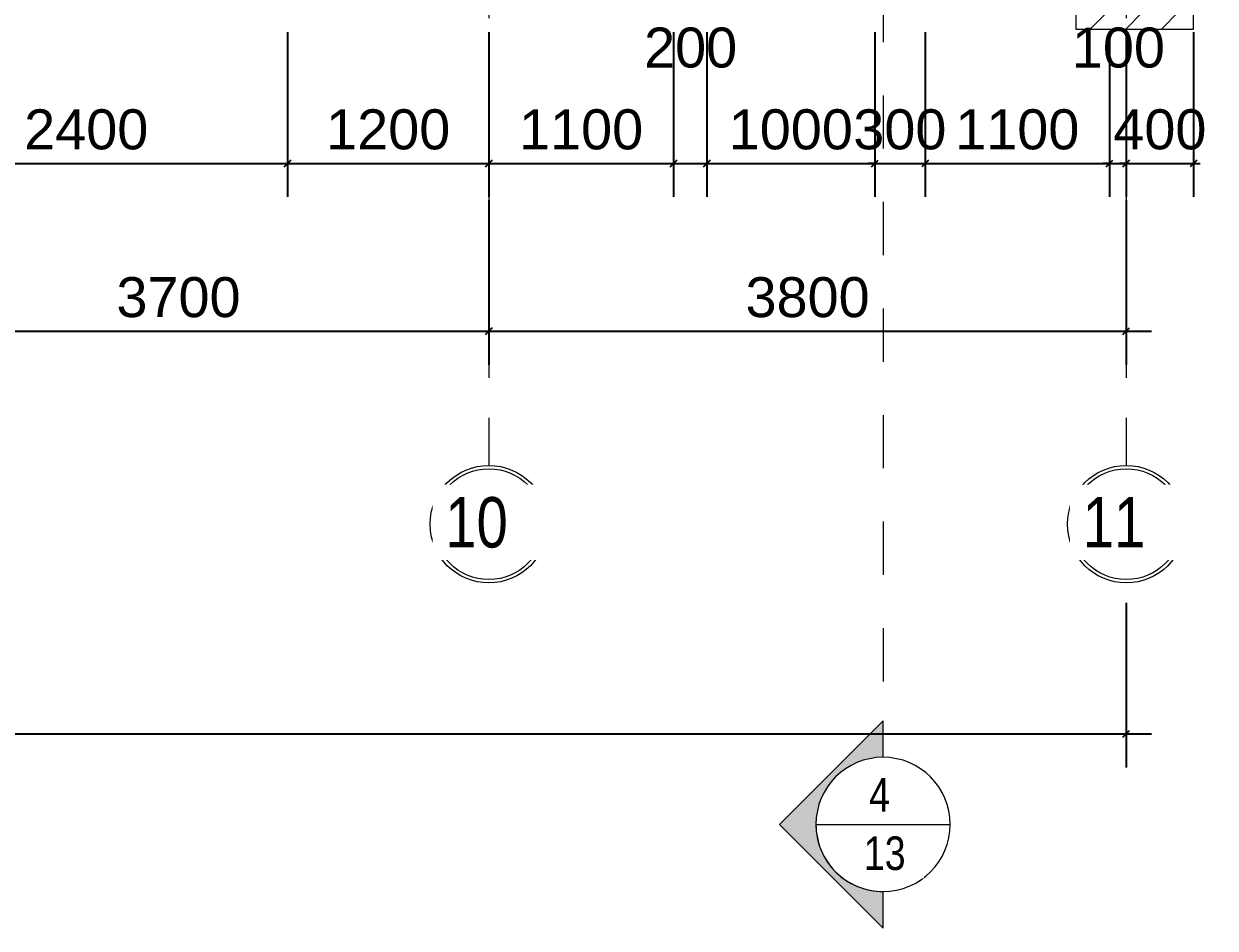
# Model space of a CAD drawing. Header units: millimetres. Extents: x -20510 to 108935, y -243239 to 20306.
# Drawn here: x 30578 to 37680, y -75758 to -70369 of the extents above; entities that cross this region are included whole.
import ezdxf

# ---------------------------------------------------------------- set-up
doc = ezdxf.new("R2010")
doc.units = ezdxf.units.MM
for name, pattern in [('Abgebrochen', [714.375, 476.25, -238.125]), ('Aligning Line', [635, 317.5, -317.5]), ('Hidden', [714.375, 476.25, -238.125])]:
    doc.linetypes.add(name, pattern=pattern)
for name, color, linetype, lineweight in [('A-ANNO-DIMS', 1, 'Continuous', 9), ('A-WALL', 7, 'Continuous', 25), ('A-WALL-PATT', 8, 'Continuous', 18), ('G-ANNO-SYMB', 6, 'Abgebrochen', 9), ('S-GRID', 1, 'Continuous', 9), ('S-GRID-IDEN', 1, 'Continuous', 9)]:
    doc.layers.add(name, color=color, linetype=linetype, lineweight=lineweight)
doc.styles.add('Arial', font='arial.ttf', dxfattribs={"width": 0.8, "height": 250})
doc.styles.add('Arial_1', font='arial.ttf', dxfattribs={"width": 0.8, "height": 200})
doc.styles.add('Arial_5', font='arial.ttf', dxfattribs={"height": 238.125})
doc.dimstyles.new('SecretInternalLinAngDimStyle5p4736185', dxfattribs={"dimscale": 304.8, "dimtxt": 242.94927, "dimasz": 0.130208, "dimexe": 0.656168, "dimexo": 0.0625, "dimgap": 0.260417, "dimtad": 1, "dimdec": 0, "dimrnd": 100, "dimzin": 0, "dimdsep": 46, "dimtxsty": 'Arial_5', "dimblk1": 'OBLIQUE', "dimblk2": 'OBLIQUE', "dimsah": 1, "dimcen": 0.09, "dimdle": 0.492126, "dimazin": 0, "dimtfac": 1, "dimtdec": 4, "dimtix": 1, "dimtmove": 0, "dimatfit": 3, "dimfxl": 2.624672, "dimfxlon": 1, "dimtvp": 1, "dimtolj": 1, "dimtzin": 0, "dimarcsym": 2})
doc.dimstyles.new('SecretInternalLinAngDimStyle5p4736185_1', dxfattribs={"dimscale": 304.8, "dimtxt": 242.94927, "dimasz": 0.130208, "dimexe": 0.656168, "dimexo": 0.0625, "dimgap": 0.260417, "dimtad": 1, "dimdec": 0, "dimrnd": 100, "dimzin": 0, "dimdsep": 46, "dimtxsty": 'Arial_5', "dimblk1": 'OBLIQUE', "dimblk2": 'OBLIQUE', "dimsah": 1, "dimcen": 0.09, "dimdle": 0.492126, "dimazin": 0, "dimtfac": 1, "dimtdec": 4, "dimtix": 1, "dimtmove": 2, "dimatfit": 3, "dimfxl": 2.624672, "dimfxlon": 1, "dimtvp": 1, "dimtolj": 1, "dimtzin": 0, "dimarcsym": 2})

# ---------------------------------------------------------------- blocks, each defined once
blk = doc.blocks.new('Section - CAT DUNG-122916-03_MẶT BẰNG TẦNG 3')
at = {"layer": 'G-ANNO-SYMB', "linetype": 'Continuous'}
h = blk.add_hatch(color=256, dxfattribs=at)
edge = h.paths.add_edge_path()
edge.add_line((0.181, 0), (-2, 0))
edge.add_arc((-6, 0), 4, 0, 90)
edge.add_arc((-6, 0), 4, 90, 180)
edge.add_line((-10, 0), (-12.181, 0))
edge.add_line((-12.181, 0), (-6, 6.181))
edge.add_line((-6, 6.181), (0.181, 0))
for p, q in [((-6, 6.181), (-12.181, 0)), ((0.181, 0), (-6, 6.181)), ((-12.181, 0), (-10, 0)), ((-2, 0), (0.181, 0))]:
    blk.add_line(p, q, dxfattribs=at)
for start, end in [(360, 180), (90, 180), (0, 90), (180, 360)]:
    blk.add_arc((-6, 0), 4, start, end, dxfattribs=at)
blk = doc.blocks.new('Grid - TRUC  D1-102336-03_MẶT BẰNG TẦNG 3')
at = {"layer": 'S-GRID-IDEN'}
for radius in [3.5, 3.3]:
    blk.add_circle((0, 0), radius, dxfattribs=at)
blk = doc.blocks.new('_Oblique')
at = {"color": 0, "linetype": 'ByBlock', "lineweight": -2}
blk.add_line((-0.5, -0.5), (0.5, 0.5), dxfattribs=at)
blk = doc.blocks.new('DIMBLOCK1-03_MẶT BẰNG TẦNG 3')
at = {"layer": 'A-ANNO-DIMS', "color": 0, "lineweight": -2, "transparency": 16777216}
for p, q in [((550, -73819.1), (550, -74800)), ((37150, -73819.1), (37150, -74800)), ((400, -74600), (37300, -74600))]:
    blk.add_line(p, q, dxfattribs=at)
at = {"layer": 'Defpoints', "color": 0, "transparency": 16777216}
for p in [(550, -73800), (37150, -73800), (37150, -74600)]:
    blk.add_point(p, dxfattribs=at)
at = {"layer": 'A-ANNO-DIMS', "color": 0, "lineweight": -2, "transparency": 16777216, "xscale": 39.6875, "yscale": 39.6875, "zscale": 39.6875, "rotation": 180}
blk.add_blockref('_Oblique', (550, -74600), dxfattribs=at)
at = {"layer": 'A-ANNO-DIMS', "color": 0, "lineweight": -2, "transparency": 16777216, "xscale": 39.6875, "yscale": 39.6875, "zscale": 39.6875}
blk.add_blockref('_Oblique', (37150, -74600), dxfattribs=at)
at = {"layer": 'A-ANNO-DIMS', "color": 0, "transparency": 16777216, "insert": (18850, -74399), "char_height": 238.12, "width": 1098.878, "attachment_point": 5, "style": 'Arial_5'}
blk.add_mtext('\\A1;36600', dxfattribs=at)
blk = doc.blocks.new('DIMBLOCK10-03_MẶT BẰNG TẦNG 3')
at = {"layer": 'A-ANNO-DIMS', "color": 0, "lineweight": -2, "transparency": 16777216}
for p, q in [((29650, -71419.1), (29650, -72400)), ((33350, -71419.1), (33350, -72400)), ((29500, -72200), (33500, -72200))]:
    blk.add_line(p, q, dxfattribs=at)
at = {"layer": 'Defpoints', "color": 0, "transparency": 16777216}
for p in [(29650, -71400), (33350, -71400), (33350, -72200)]:
    blk.add_point(p, dxfattribs=at)
at = {"layer": 'A-ANNO-DIMS', "color": 0, "lineweight": -2, "transparency": 16777216, "xscale": 39.6875, "yscale": 39.6875, "zscale": 39.6875, "rotation": 180}
blk.add_blockref('_Oblique', (29650, -72200), dxfattribs=at)
at = {"layer": 'A-ANNO-DIMS', "color": 0, "lineweight": -2, "transparency": 16777216, "xscale": 39.6875, "yscale": 39.6875, "zscale": 39.6875}
blk.add_blockref('_Oblique', (33350, -72200), dxfattribs=at)
at = {"layer": 'A-ANNO-DIMS', "color": 0, "transparency": 16777216, "insert": (31500, -71999), "char_height": 238.12, "width": 879.103, "attachment_point": 5, "style": 'Arial_5'}
blk.add_mtext('\\A1;3700', dxfattribs=at)
blk = doc.blocks.new('DIMBLOCK11-03_MẶT BẰNG TẦNG 3')
at = {"layer": 'A-ANNO-DIMS', "color": 0, "lineweight": -2, "transparency": 16777216}
for p, q in [((33350, -71419.1), (33350, -72400)), ((37150, -71419.1), (37150, -72400)), ((33200, -72200), (37300, -72200))]:
    blk.add_line(p, q, dxfattribs=at)
at = {"layer": 'Defpoints', "color": 0, "transparency": 16777216}
for p in [(33350, -71400), (37150, -71400), (37150, -72200)]:
    blk.add_point(p, dxfattribs=at)
at = {"layer": 'A-ANNO-DIMS', "color": 0, "lineweight": -2, "transparency": 16777216, "xscale": 39.6875, "yscale": 39.6875, "zscale": 39.6875, "rotation": 180}
blk.add_blockref('_Oblique', (33350, -72200), dxfattribs=at)
at = {"layer": 'A-ANNO-DIMS', "color": 0, "lineweight": -2, "transparency": 16777216, "xscale": 39.6875, "yscale": 39.6875, "zscale": 39.6875}
blk.add_blockref('_Oblique', (37150, -72200), dxfattribs=at)
at = {"layer": 'A-ANNO-DIMS', "color": 0, "transparency": 16777216, "insert": (35250, -71999), "char_height": 238.12, "width": 879.103, "attachment_point": 5, "style": 'Arial_5'}
blk.add_mtext('\\A1;3800', dxfattribs=at)
blk = doc.blocks.new('DIMBLOCK37-03_MẶT BẰNG TẦNG 3')
at = {"layer": 'A-ANNO-DIMS', "color": 0, "lineweight": -2, "transparency": 16777216}
for p, q in [((29750, -70419.1), (29750, -71400)), ((32150, -70419.1), (32150, -71400)), ((29600, -71200), (32300, -71200))]:
    blk.add_line(p, q, dxfattribs=at)
at = {"layer": 'Defpoints', "color": 0, "transparency": 16777216}
for p in [(29750, -70400), (32150, -70400), (32150, -71200)]:
    blk.add_point(p, dxfattribs=at)
at = {"layer": 'A-ANNO-DIMS', "color": 0, "lineweight": -2, "transparency": 16777216, "xscale": 39.6875, "yscale": 39.6875, "zscale": 39.6875, "rotation": 180}
blk.add_blockref('_Oblique', (29750, -71200), dxfattribs=at)
at = {"layer": 'A-ANNO-DIMS', "color": 0, "lineweight": -2, "transparency": 16777216, "xscale": 39.6875, "yscale": 39.6875, "zscale": 39.6875}
blk.add_blockref('_Oblique', (32150, -71200), dxfattribs=at)
at = {"layer": 'A-ANNO-DIMS', "color": 0, "transparency": 16777216, "insert": (30950, -70999), "char_height": 238.12, "width": 879.103, "attachment_point": 5, "style": 'Arial_5'}
blk.add_mtext('\\A1;2400', dxfattribs=at)
blk = doc.blocks.new('DIMBLOCK38-03_MẶT BẰNG TẦNG 3')
at = {"layer": 'A-ANNO-DIMS', "color": 0, "lineweight": -2, "transparency": 16777216}
for p, q in [((32150, -70419.1), (32150, -71400)), ((33350, -70419.1), (33350, -71400)), ((32000, -71200), (33500, -71200))]:
    blk.add_line(p, q, dxfattribs=at)
at = {"layer": 'Defpoints', "color": 0, "transparency": 16777216}
for p in [(32150, -70400), (33350, -70400), (33350, -71200)]:
    blk.add_point(p, dxfattribs=at)
at = {"layer": 'A-ANNO-DIMS', "color": 0, "lineweight": -2, "transparency": 16777216, "xscale": 39.6875, "yscale": 39.6875, "zscale": 39.6875, "rotation": 180}
blk.add_blockref('_Oblique', (32150, -71200), dxfattribs=at)
at = {"layer": 'A-ANNO-DIMS', "color": 0, "lineweight": -2, "transparency": 16777216, "xscale": 39.6875, "yscale": 39.6875, "zscale": 39.6875}
blk.add_blockref('_Oblique', (33350, -71200), dxfattribs=at)
at = {"layer": 'A-ANNO-DIMS', "color": 0, "transparency": 16777216, "insert": (32750, -70999), "char_height": 238.12, "width": 879.103, "attachment_point": 5, "style": 'Arial_5'}
blk.add_mtext('\\A1;1200', dxfattribs=at)
blk = doc.blocks.new('DIMBLOCK39-03_MẶT BẰNG TẦNG 3')
at = {"layer": 'A-ANNO-DIMS', "color": 0, "lineweight": -2, "transparency": 16777216}
for p, q in [((33350, -70419.1), (33350, -71400)), ((34450, -70419.1), (34450, -71400)), ((33200, -71200), (34600, -71200))]:
    blk.add_line(p, q, dxfattribs=at)
at = {"layer": 'Defpoints', "color": 0, "transparency": 16777216}
for p in [(33350, -70400), (34450, -70400), (34450, -71200)]:
    blk.add_point(p, dxfattribs=at)
at = {"layer": 'A-ANNO-DIMS', "color": 0, "lineweight": -2, "transparency": 16777216, "xscale": 39.6875, "yscale": 39.6875, "zscale": 39.6875, "rotation": 180}
blk.add_blockref('_Oblique', (33350, -71200), dxfattribs=at)
at = {"layer": 'A-ANNO-DIMS', "color": 0, "lineweight": -2, "transparency": 16777216, "xscale": 39.6875, "yscale": 39.6875, "zscale": 39.6875}
blk.add_blockref('_Oblique', (34450, -71200), dxfattribs=at)
at = {"layer": 'A-ANNO-DIMS', "color": 0, "transparency": 16777216, "insert": (33900, -70999), "char_height": 238.12, "width": 879.103, "attachment_point": 5, "style": 'Arial_5'}
blk.add_mtext('\\A1;1100', dxfattribs=at)
blk = doc.blocks.new('DIMBLOCK40-03_MẶT BẰNG TẦNG 3')
at = {"layer": 'A-ANNO-DIMS', "color": 0, "lineweight": -2, "transparency": 16777216}
for p, q in [((34450, -70419.1), (34450, -71400)), ((34650, -70419.1), (34650, -71400)), ((34300, -71200), (34800, -71200))]:
    blk.add_line(p, q, dxfattribs=at)
at = {"layer": 'Defpoints', "color": 0, "transparency": 16777216}
for p in [(34450, -70400), (34650, -70400), (34650, -71200)]:
    blk.add_point(p, dxfattribs=at)
at = {"layer": 'A-ANNO-DIMS', "color": 0, "lineweight": -2, "transparency": 16777216, "xscale": 39.6875, "yscale": 39.6875, "zscale": 39.6875, "rotation": 180}
blk.add_blockref('_Oblique', (34450, -71200), dxfattribs=at)
at = {"layer": 'A-ANNO-DIMS', "color": 0, "lineweight": -2, "transparency": 16777216, "xscale": 39.6875, "yscale": 39.6875, "zscale": 39.6875}
blk.add_blockref('_Oblique', (34650, -71200), dxfattribs=at)
at = {"layer": 'A-ANNO-DIMS', "color": 0, "transparency": 16777216, "insert": (34275.3, -70390.9), "char_height": 238.12, "width": 659.327, "attachment_point": 1, "line_spacing_factor": 0.941778, "style": 'Arial_5'}
blk.add_mtext('\\A1;200', dxfattribs=at)
blk = doc.blocks.new('DIMBLOCK41-03_MẶT BẰNG TẦNG 3')
at = {"layer": 'A-ANNO-DIMS', "color": 0, "lineweight": -2, "transparency": 16777216}
for p, q in [((34650, -70419.1), (34650, -71400)), ((35650, -70419.1), (35650, -71400)), ((34500, -71200), (35800, -71200))]:
    blk.add_line(p, q, dxfattribs=at)
at = {"layer": 'Defpoints', "color": 0, "transparency": 16777216}
for p in [(34650, -70400), (35650, -70400), (35650, -71200)]:
    blk.add_point(p, dxfattribs=at)
at = {"layer": 'A-ANNO-DIMS', "color": 0, "lineweight": -2, "transparency": 16777216, "xscale": 39.6875, "yscale": 39.6875, "zscale": 39.6875, "rotation": 180}
blk.add_blockref('_Oblique', (34650, -71200), dxfattribs=at)
at = {"layer": 'A-ANNO-DIMS', "color": 0, "lineweight": -2, "transparency": 16777216, "xscale": 39.6875, "yscale": 39.6875, "zscale": 39.6875}
blk.add_blockref('_Oblique', (35650, -71200), dxfattribs=at)
at = {"layer": 'A-ANNO-DIMS', "color": 0, "transparency": 16777216, "insert": (35150, -70999), "char_height": 238.12, "width": 879.103, "attachment_point": 5, "style": 'Arial_5'}
blk.add_mtext('\\A1;1000', dxfattribs=at)
blk = doc.blocks.new('DIMBLOCK42-03_MẶT BẰNG TẦNG 3')
at = {"layer": 'A-ANNO-DIMS', "color": 0, "lineweight": -2, "transparency": 16777216}
for p, q in [((35650, -70419.1), (35650, -71400)), ((35950, -70419.1), (35950, -71400)), ((35650, -71200), (35610.3, -71200)), ((35650, -71200), (35950, -71200)), ((35950, -71200), (35989.7, -71200))]:
    blk.add_line(p, q, dxfattribs=at)
at = {"layer": 'Defpoints', "color": 0, "transparency": 16777216}
for p in [(35650, -70400), (35950, -70400), (35950, -71200)]:
    blk.add_point(p, dxfattribs=at)
at = {"layer": 'A-ANNO-DIMS', "color": 0, "lineweight": -2, "transparency": 16777216, "xscale": 39.6875, "yscale": 39.6875, "zscale": 39.6875}
blk.add_blockref('_Oblique', (35650, -71200), dxfattribs=at)
at = {"layer": 'A-ANNO-DIMS', "color": 0, "lineweight": -2, "transparency": 16777216, "xscale": 39.6875, "yscale": 39.6875, "zscale": 39.6875, "rotation": 180}
blk.add_blockref('_Oblique', (35950, -71200), dxfattribs=at)
at = {"layer": 'A-ANNO-DIMS', "color": 0, "transparency": 16777216, "insert": (35800, -70999), "char_height": 238.12, "width": 659.327, "attachment_point": 5, "style": 'Arial_5'}
blk.add_mtext('\\A1;300', dxfattribs=at)
blk = doc.blocks.new('DIMBLOCK43-03_MẶT BẰNG TẦNG 3')
at = {"layer": 'A-ANNO-DIMS', "color": 0, "lineweight": -2, "transparency": 16777216}
for p, q in [((35950, -70419.1), (35950, -71400)), ((37050, -70419.1), (37050, -71400)), ((35800, -71200), (37200, -71200))]:
    blk.add_line(p, q, dxfattribs=at)
at = {"layer": 'Defpoints', "color": 0, "transparency": 16777216}
for p in [(35950, -70400), (37050, -70400), (37050, -71200)]:
    blk.add_point(p, dxfattribs=at)
at = {"layer": 'A-ANNO-DIMS', "color": 0, "lineweight": -2, "transparency": 16777216, "xscale": 39.6875, "yscale": 39.6875, "zscale": 39.6875, "rotation": 180}
blk.add_blockref('_Oblique', (35950, -71200), dxfattribs=at)
at = {"layer": 'A-ANNO-DIMS', "color": 0, "lineweight": -2, "transparency": 16777216, "xscale": 39.6875, "yscale": 39.6875, "zscale": 39.6875}
blk.add_blockref('_Oblique', (37050, -71200), dxfattribs=at)
at = {"layer": 'A-ANNO-DIMS', "color": 0, "transparency": 16777216, "insert": (36500, -70999), "char_height": 238.12, "width": 879.103, "attachment_point": 5, "style": 'Arial_5'}
blk.add_mtext('\\A1;1100', dxfattribs=at)
blk = doc.blocks.new('DIMBLOCK44-03_MẶT BẰNG TẦNG 3')
at = {"layer": 'A-ANNO-DIMS', "color": 0, "lineweight": -2, "transparency": 16777216}
for p, q in [((37050, -70419.1), (37050, -71400)), ((37150, -70419.1), (37150, -71400)), ((37050, -71200), (37010.3, -71200)), ((37050, -71200), (37150, -71200)), ((37150, -71200), (37189.7, -71200))]:
    blk.add_line(p, q, dxfattribs=at)
at = {"layer": 'Defpoints', "color": 0, "transparency": 16777216}
for p in [(37050, -70400), (37150, -70400), (37150, -71200)]:
    blk.add_point(p, dxfattribs=at)
at = {"layer": 'A-ANNO-DIMS', "color": 0, "lineweight": -2, "transparency": 16777216, "xscale": 39.6875, "yscale": 39.6875, "zscale": 39.6875}
blk.add_blockref('_Oblique', (37050, -71200), dxfattribs=at)
at = {"layer": 'A-ANNO-DIMS', "color": 0, "lineweight": -2, "transparency": 16777216, "xscale": 39.6875, "yscale": 39.6875, "zscale": 39.6875, "rotation": 180}
blk.add_blockref('_Oblique', (37150, -71200), dxfattribs=at)
at = {"layer": 'A-ANNO-DIMS', "color": 0, "transparency": 16777216, "insert": (36825.3, -70390.9), "char_height": 238.12, "width": 659.327, "attachment_point": 1, "line_spacing_factor": 0.941778, "style": 'Arial_5'}
blk.add_mtext('\\A1;100', dxfattribs=at)
blk = doc.blocks.new('DIMBLOCK45-03_MẶT BẰNG TẦNG 3')
at = {"layer": 'A-ANNO-DIMS', "color": 0, "lineweight": -2, "transparency": 16777216}
for p, q in [((37150, -70419.1), (37150, -71400)), ((37550, -70419.1), (37550, -71400)), ((37150, -71200), (37110.3, -71200)), ((37150, -71200), (37550, -71200)), ((37550, -71200), (37589.7, -71200))]:
    blk.add_line(p, q, dxfattribs=at)
at = {"layer": 'Defpoints', "color": 0, "transparency": 16777216}
for p in [(37150, -70400), (37550, -70400), (37550, -71200)]:
    blk.add_point(p, dxfattribs=at)
at = {"layer": 'A-ANNO-DIMS', "color": 0, "lineweight": -2, "transparency": 16777216, "xscale": 39.6875, "yscale": 39.6875, "zscale": 39.6875}
blk.add_blockref('_Oblique', (37150, -71200), dxfattribs=at)
at = {"layer": 'A-ANNO-DIMS', "color": 0, "lineweight": -2, "transparency": 16777216, "xscale": 39.6875, "yscale": 39.6875, "zscale": 39.6875, "rotation": 180}
blk.add_blockref('_Oblique', (37550, -71200), dxfattribs=at)
at = {"layer": 'A-ANNO-DIMS', "color": 0, "transparency": 16777216, "insert": (37350, -70999), "char_height": 238.12, "width": 659.327, "attachment_point": 5, "style": 'Arial_5'}
blk.add_mtext('\\A1;400', dxfattribs=at)

msp = doc.modelspace()

# ---------------------------------------------------------------- hatches: boundary and pattern name
at = {"layer": 'A-WALL-PATT', "lineweight": 9}
h = msp.add_hatch(dxfattribs=at)
h.set_pattern_fill('FP_1', color=256, style=0, pattern_type=2)
h.set_pattern_definition([(45, (0, -70000), (-106.066, 106.066), [])])
h.paths.add_polyline_path([(37550, -70400), (37550, -70300), (36850, -70300), (36850, -70400)])

# ---------------------------------------------------------------- linework, layer by layer
at = {"layer": 'A-WALL', "lineweight": 18}
for p, q in [((37550, -70400), (37550, -69650)), ((36850, -69900), (36850, -70400)), ((36850, -70400), (37550, -70400))]:
    msp.add_line(p, q, dxfattribs=at)
at = {"layer": 'G-ANNO-SYMB', "linetype": 'Aligning Line'}
msp.add_line((35700, -53649.9), (35700, -74539.5), dxfattribs=at)
at = {"layer": 'G-ANNO-SYMB', "linetype": 'Continuous'}
msp.add_line((35300, -75139.5), (36100, -75139.5), dxfattribs=at)
at = {"layer": 'S-GRID', "linetype": 'Hidden'}
for p, q in [((33350, -52000), (33350, -73000)), ((37150, -52000), (37150, -73000))]:
    msp.add_line(p, q, dxfattribs=at)

# ---------------------------------------------------------------- block references
at = {"layer": 'G-ANNO-SYMB', "linetype": 'Continuous', "xscale": 99.99999999999991, "yscale": 99.99999999999991, "zscale": 99.99999999999991, "rotation": 89.99999999999957}
msp.add_blockref('Section - CAT DUNG-122916-03_MẶT BẰNG TẦNG 3', (35700, -74539.5), dxfattribs=at)
at = {"layer": 'S-GRID-IDEN', "xscale": 99.99999999999991, "yscale": 99.99999999999991, "zscale": 99.99999999999991, "rotation": 180}
for p in [(33350, -73350), (37150, -73350)]:
    msp.add_blockref('Grid - TRUC  D1-102336-03_MẶT BẰNG TẦNG 3', p, dxfattribs=at)

# ---------------------------------------------------------------- dimensions: what is measured, and where the dimension line sits
at = {"layer": 'A-ANNO-DIMS'}
for base, p1, p2, override, picture, middle in [((32150, -71200), (29750, -70400), (32150, -70400), {"dimpost": '<>', "dimfxl": 2400}, 'DIMBLOCK37-03_MẶT BẰNG TẦNG 3', (30950, -70999)), ((33350, -71200), (32150, -70400), (33350, -70400), {"dimpost": '<>', "dimfxl": 1200}, 'DIMBLOCK38-03_MẶT BẰNG TẦNG 3', (32750, -70999)), ((34450, -71200), (33350, -70400), (34450, -70400), {"dimpost": '<>', "dimfxl": 1100}, 'DIMBLOCK39-03_MẶT BẰNG TẦNG 3', (33900, -70999)), ((35650, -71200), (34650, -70400), (35650, -70400), {"dimpost": '<>', "dimfxl": 1000}, 'DIMBLOCK41-03_MẶT BẰNG TẦNG 3', (35150, -70999)), ((35950, -71200), (35650, -70400), (35950, -70400), {"dimpost": '<>', "dimfxl": 300}, 'DIMBLOCK42-03_MẶT BẰNG TẦNG 3', (35800, -70999)), ((37050, -71200), (35950, -70400), (37050, -70400), {"dimpost": '<>', "dimfxl": 1100}, 'DIMBLOCK43-03_MẶT BẰNG TẦNG 3', (36500, -70999)), ((37550, -71200), (37150, -70400), (37550, -70400), {"dimpost": '<>', "dimfxl": 400}, 'DIMBLOCK45-03_MẶT BẰNG TẦNG 3', (37350, -70999)), ((33350, -72200), (29650, -71400), (33350, -71400), {"dimpost": '<>', "dimfxl": 3700}, 'DIMBLOCK10-03_MẶT BẰNG TẦNG 3', (31500, -71999)), ((37150, -72200), (33350, -71400), (37150, -71400), {"dimpost": '<>', "dimfxl": 3800}, 'DIMBLOCK11-03_MẶT BẰNG TẦNG 3', (35250, -71999))]:
    dim = msp.add_linear_dim(base=base, p1=p1, p2=p2, dimstyle='SecretInternalLinAngDimStyle5p4736185', override=override, dxfattribs=at)
    dim.commit()
    dim.dimension.update_dxf_attribs({"geometry": picture, "text_midpoint": middle})
for base, p1, p2, override, picture, middle in [((34650, -71200), (34450, -70400), (34650, -70400), {"dimpost": '<>', "dimfxl": 200}, 'DIMBLOCK40-03_MẶT BẰNG TẦNG 3', (34604.9, -70549.6)), ((37150, -71200), (37050, -70400), (37150, -70400), {"dimpost": '<>', "dimfxl": 100}, 'DIMBLOCK44-03_MẶT BẰNG TẦNG 3', (37154.9, -70549.6))]:
    dim = msp.add_linear_dim(base=base, p1=p1, p2=p2, dimstyle='SecretInternalLinAngDimStyle5p4736185_1', override=override, dxfattribs=at)
    dim.commit()
    dim.dimension.update_dxf_attribs({"geometry": picture, "text_midpoint": middle, "dimtype": 160})

# ---------------------------------------------------------------- next in the draw order: texts
at = {"layer": 'G-ANNO-SYMB', "linetype": 'Continuous', "char_height": 200, "attachment_point": 1, "style": 'Arial', "bg_fill": 3, "box_fill_scale": 1.25, "bg_fill_color": 9, "bg_fill_true_color": 13158600, "bg_fill_transparency": 0}
for s, insert, width in [('4', (35616.6, -74862.5), 153.924), ('13', (35585.6, -75211), 307.848)]:
    msp.add_mtext(s, dxfattribs=dict(at, insert=insert, width=width))
at = {"layer": 'S-GRID-IDEN', "char_height": 300, "width": 577.215, "attachment_point": 1, "style": 'Arial_1', "bg_fill": 3, "box_fill_scale": 1.25, "bg_fill_color": 9, "bg_fill_true_color": 13158600, "bg_fill_transparency": 0}
for s, insert in [('10', (33090.2, -73189.2)), ('11', (36890.2, -73189.2))]:
    msp.add_mtext(s, dxfattribs=dict(at, insert=insert))

# ---------------------------------------------------------------- next in the draw order: dimensions: what is measured, and where the dimension line sits
at = {"layer": 'A-ANNO-DIMS'}
dim = msp.add_linear_dim(base=(37150, -74600), p1=(550, -73800), p2=(37150, -73800), dimstyle='SecretInternalLinAngDimStyle5p4736185', override={"dimpost": '<>', "dimfxl": 36600}, dxfattribs=at)
dim.commit()
dim.dimension.update_dxf_attribs({"geometry": 'DIMBLOCK1-03_MẶT BẰNG TẦNG 3', "text_midpoint": (18850, -74399)})

doc.saveas('drawing.dxf')
